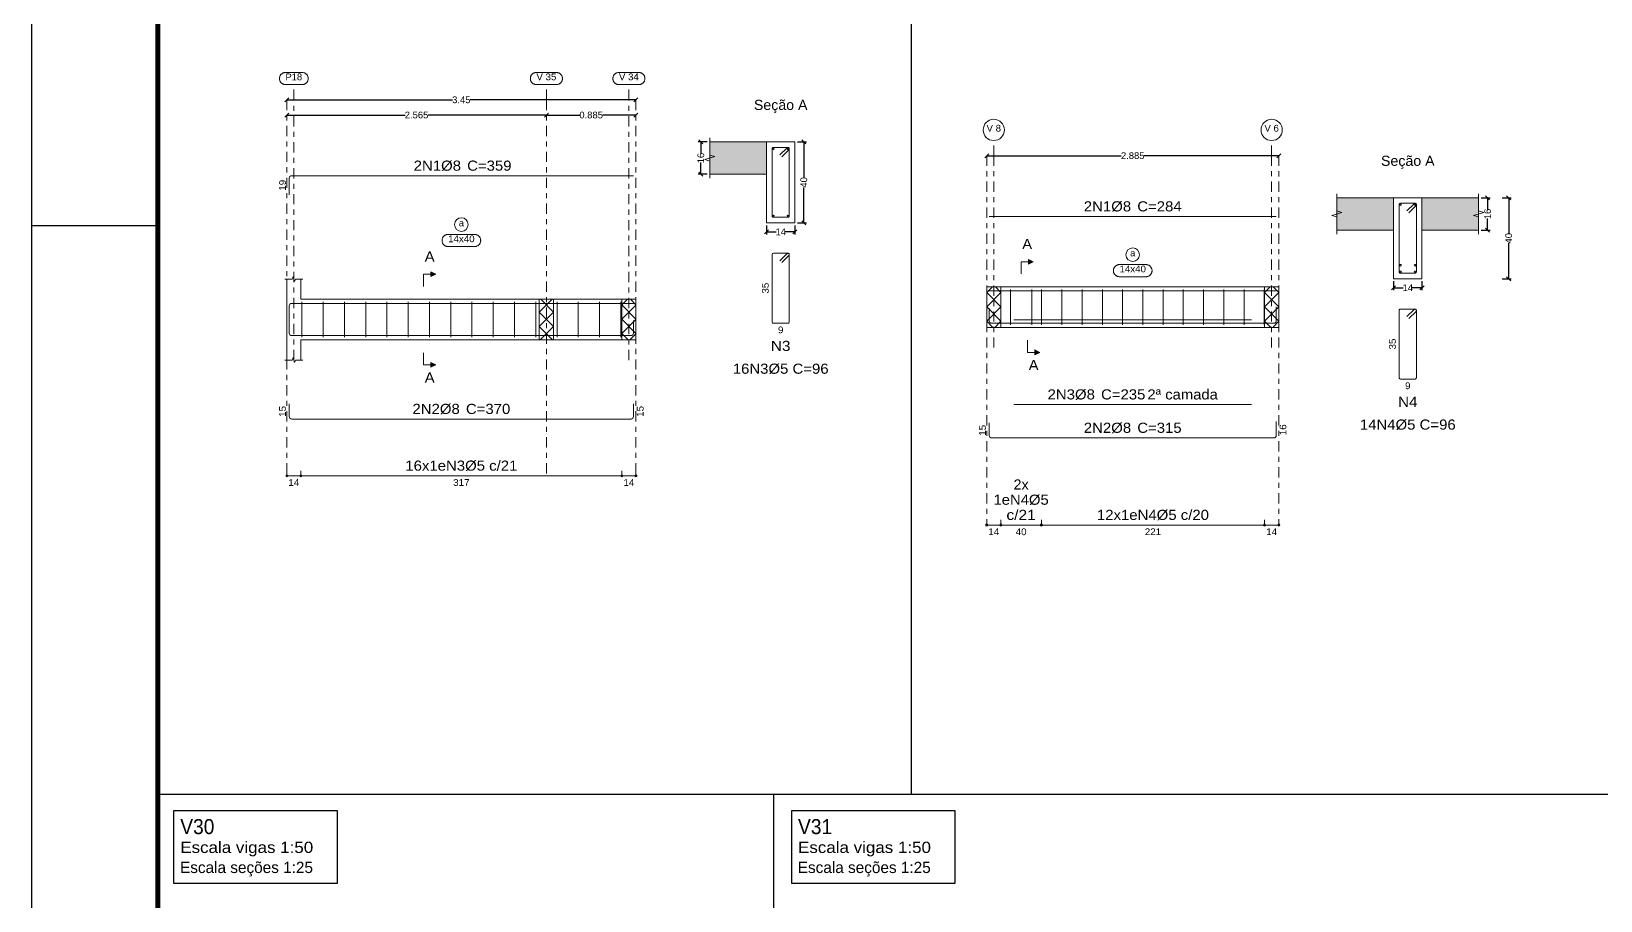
# Model space of a CAD drawing. Header units: centimetres. Extents: x 3194 to 3278, y -951 to -517.
# Drawn here: x 3194.32 to 3225.32, y -747.38 to -730.22 of the extents above; entities that cross this region are included whole.
import ezdxf
from ezdxf.enums import TextEntityAlignment as Align

# ---------------------------------------------------------------- set-up
doc = ezdxf.new("R2010")
doc.units = ezdxf.units.CM
doc.linetypes.add('CYPE_RAYAPUNTO', pattern=[0.4125, 0.2025, -0.105, 0, -0.105])
for name, color, linetype, lineweight in [('ARM_LONGITUDINAL_Ø8', 32, 'Continuous', 9), ('ARM_TRANSVERSAL_Ø5', 120, 'Continuous', 9), ('ELE_ARM_TRANS_TXT_EST', 7, 'Continuous', 9), ('ELE_CONT_NOS', 7, 'Continuous', 9), ('ELE_CONT_VIG_CONCRETO', 7, 'Continuous', 9), ('ELE_COT_COMPRIMENTO_PROJETADO', 8, 'Continuous', 0), ('ELE_COT_COT_ANCORAGENS', 8, 'Continuous', 0), ('ELE_COT_COT_EST', 8, 'Continuous', 0), ('ELE_COT_COT_LIN_APOIOS', 8, 'CYPE_RAYAPUNTO', 0), ('ELE_COT_TEXTOS_ESTRIBOS', 8, 'Continuous', 0), ('ELE_REF_COT_LIN_AUX_COTA', 8, 'CYPE_RAYAPUNTO', 9), ('ELE_REF_LINHAS_MARCAS_PLANTA', 8, 'Continuous', 9), ('ELE_REF_MARCAS_PLANTA', 8, 'Continuous', 9), ('ELE_REF_REF_ESCALA', 3, 'Continuous', 9), ('ELE_REF_REF_NOME', 8, 'Continuous', 9), ('ELE_REF_REF_REFERENCIA', 8, 'Continuous', 9), ('ELE_REF_TEXTO_REF_NOME', 8, 'Continuous', 9), ('ELE_REF_TEXTO_REF_REFERENCIA', 8, 'Continuous', 9), ('POR_ARM_LONG_ARM_TEXTOS', 7, 'Continuous', 9), ('POR_ARM_LONG_TXT_COMP', 7, 'Continuous', 9), ('POR_ARM_LONG_TXT_IND_LAYER_ARM_LONG', 7, 'Continuous', 9), ('SEC_CONT_LAJES_CORTE', 8, 'Continuous', 9), ('SEC_CONT_VIG_CONCRETO_CORTE', 7, 'Continuous', 9), ('SEC_COTAS_SEC_DIM_VIGA', 8, 'Continuous', 0), ('SEC_COTAS_TEXTOS_DETALHE_ESTRIBOS', 8, 'Continuous', 0), ('SEC_REF_TXT_NOMES', 2, 'Continuous', 9), ('SEC_REF_TXT_POSICOES_ARM_ESTRIBOS', 7, 'Continuous', 9)]:
    doc.layers.add(name, color=color, linetype=linetype, lineweight=lineweight)
doc.layers.add('ARQ-FOLHA', color=7, linetype='Continuous')
doc.layers.add('COTA CYPE', color=31, linetype='Continuous')
doc.styles.add('CYPETXT', font='arial.ttf', dxfattribs={"height": 0.2})
doc.styles.add('CYPETXT_0.2', font='arial.ttf', dxfattribs={"height": 0.133333})
doc.dimstyles.new('cype_oblique', dxfattribs={"dimtxt": 0.18, "dimasz": 0.18, "dimexe": 0.05, "dimexo": 0.05, "dimgap": 0, "dimtad": 0, "dimdec": 4, "dimzin": 0, "dimdsep": 46, "dimtxsty": 'CYPETXT_0.2', "dimblk": 'OBLIQUE', "dimtsz": 0.04, "dimcen": 0.09, "dimadec": 0, "dimazin": 0, "dimtfac": 1, "dimtdec": 4, "dimtofl": 0, "dimtmove": 2, "dimatfit": 3, "dimfxl": 1, "dimtolj": 1, "dimtzin": 0, "dimarcsym": 0})

# ---------------------------------------------------------------- blocks, each defined once
blk = doc.blocks.new('*D1479')
at = {"layer": 'Defpoints', "color": 0, "transparency": 16777216}
for p in [(3208.844, -734), (3209.404, -734), (3209.404, -734.177)]:
    blk.add_point(p, dxfattribs=at)
at = {"layer": 'SEC_COTAS_SEC_DIM_VIGA', "color": 0, "lineweight": -2, "transparency": 16777216}
for p, q in [((3208.804, -734.217), (3208.884, -734.137)), ((3208.844, -734.05), (3208.844, -734.227)), ((3209.364, -734.217), (3209.444, -734.137)), ((3209.404, -734.05), (3209.404, -734.227)), ((3208.844, -734.177), (3209.035, -734.177)), ((3209.404, -734.177), (3209.213, -734.177))]:
    blk.add_line(p, q, dxfattribs=at)
at = {"layer": 'SEC_COTAS_SEC_DIM_VIGA', "color": 0, "transparency": 16777216, "insert": (3209.124, -734.177), "char_height": 0.1333, "attachment_point": 5, "style": 'CYPETXT_0.2'}
blk.add_mtext('\\A1;14', dxfattribs=at)
blk = doc.blocks.new('_OBLIQUE')
at = {"color": 0, "linetype": 'ByBlock'}
blk.add_line((-0.5, -0.5), (0.5, 0.5), dxfattribs=at)
blk = doc.blocks.new('*D1480')
at = {"layer": 'Defpoints', "color": 0, "transparency": 16777216}
for p in [(3207.546, -732.4), (3207.724, -732.4), (3207.724, -733.04)]:
    blk.add_point(p, dxfattribs=at)
at = {"layer": 'SEC_COTAS_SEC_DIM_VIGA', "color": 0, "lineweight": -2, "transparency": 16777216}
for p, q in [((3207.674, -732.4), (3207.496, -732.4)), ((3207.586, -732.44), (3207.506, -732.36)), ((3207.546, -732.4), (3207.546, -732.63)), ((3207.546, -733.04), (3207.546, -732.809)), ((3207.674, -733.04), (3207.496, -733.04)), ((3207.586, -733.08), (3207.506, -733))]:
    blk.add_line(p, q, dxfattribs=at)
at = {"layer": 'SEC_COTAS_SEC_DIM_VIGA', "color": 0, "transparency": 16777216, "insert": (3207.546, -732.72), "char_height": 0.1333, "attachment_point": 5, "rotation": 90, "style": 'CYPETXT_0.2'}
blk.add_mtext('\\A1;16', dxfattribs=at)
blk = doc.blocks.new('*D1481')
at = {"layer": 'Defpoints', "color": 0, "transparency": 16777216}
for p in [(3209.404, -732.4), (3209.581, -732.4), (3209.404, -734)]:
    blk.add_point(p, dxfattribs=at)
at = {"layer": 'SEC_COTAS_SEC_DIM_VIGA', "color": 0, "lineweight": -2, "transparency": 16777216}
for p, q in [((3209.454, -732.4), (3209.631, -732.4)), ((3209.621, -732.44), (3209.541, -732.36)), ((3209.581, -732.4), (3209.581, -733.102)), ((3209.581, -734), (3209.581, -733.298)), ((3209.454, -734), (3209.631, -734)), ((3209.621, -734.04), (3209.541, -733.96))]:
    blk.add_line(p, q, dxfattribs=at)
at = {"layer": 'SEC_COTAS_SEC_DIM_VIGA', "color": 0, "transparency": 16777216, "insert": (3209.581, -733.2), "char_height": 0.1333, "attachment_point": 5, "rotation": 90, "style": 'CYPETXT_0.2'}
blk.add_mtext('\\A1;40', dxfattribs=at)
blk = doc.blocks.new('*D1476')
at = {"layer": 'Defpoints', "color": 0, "transparency": 16777216}
for p in [(3199.364, -731.87), (3199.364, -731.87), (3204.494, -731.87)]:
    blk.add_point(p, dxfattribs=at)
at = {"layer": 'ELE_COT_COMPRIMENTO_PROJETADO', "color": 0, "lineweight": -2, "transparency": 16777216}
for p, q in [((3199.324, -731.91), (3199.404, -731.83)), ((3199.364, -731.87), (3201.703, -731.87)), ((3204.494, -731.87), (3202.156, -731.87)), ((3204.454, -731.91), (3204.534, -731.83))]:
    blk.add_line(p, q, dxfattribs=at)
at = {"layer": 'ELE_COT_COMPRIMENTO_PROJETADO', "color": 0, "transparency": 16777216, "insert": (3201.929, -731.87), "char_height": 0.1333, "attachment_point": 5, "style": 'CYPETXT_0.2'}
blk.add_mtext('\\A1;2.565', dxfattribs=at)
blk = doc.blocks.new('*D1477')
at = {"layer": 'Defpoints', "color": 0, "transparency": 16777216}
for p in [(3204.494, -731.87), (3204.494, -731.87), (3206.264, -731.87)]:
    blk.add_point(p, dxfattribs=at)
at = {"layer": 'ELE_COT_COMPRIMENTO_PROJETADO', "color": 0, "lineweight": -2, "transparency": 16777216}
for p, q in [((3204.454, -731.91), (3204.534, -731.83)), ((3204.494, -731.87), (3205.154, -731.87)), ((3206.264, -731.87), (3205.605, -731.87)), ((3206.224, -731.91), (3206.304, -731.83))]:
    blk.add_line(p, q, dxfattribs=at)
at = {"layer": 'ELE_COT_COMPRIMENTO_PROJETADO', "color": 0, "transparency": 16777216, "insert": (3205.379, -731.87), "char_height": 0.1333, "attachment_point": 5, "style": 'CYPETXT_0.2'}
blk.add_mtext('\\A1;0.885', dxfattribs=at)
blk = doc.blocks.new('*D1478')
at = {"layer": 'Defpoints', "color": 0, "transparency": 16777216}
for p in [(3199.364, -731.57), (3199.364, -731.57), (3206.264, -731.57)]:
    blk.add_point(p, dxfattribs=at)
at = {"layer": 'ELE_COT_COMPRIMENTO_PROJETADO', "color": 0, "lineweight": -2, "transparency": 16777216}
for p, q in [((3199.324, -731.61), (3199.404, -731.53)), ((3199.364, -731.57), (3202.641, -731.57)), ((3206.264, -731.57), (3202.988, -731.57)), ((3206.224, -731.61), (3206.304, -731.53))]:
    blk.add_line(p, q, dxfattribs=at)
at = {"layer": 'ELE_COT_COMPRIMENTO_PROJETADO', "color": 0, "transparency": 16777216, "insert": (3202.814, -731.57), "char_height": 0.1333, "attachment_point": 5, "style": 'CYPETXT_0.2'}
blk.add_mtext('\\A1;3.45', dxfattribs=at)
blk = doc.blocks.new('*D1482')
at = {"layer": 'Defpoints', "color": 0, "transparency": 16777216}
for p in [(3221.234, -735.103), (3221.794, -735.103), (3221.794, -735.28)]:
    blk.add_point(p, dxfattribs=at)
at = {"layer": 'SEC_COTAS_SEC_DIM_VIGA', "color": 0, "lineweight": -2, "transparency": 16777216}
for p, q in [((3221.194, -735.32), (3221.274, -735.24)), ((3221.234, -735.153), (3221.234, -735.33)), ((3221.234, -735.28), (3221.425, -735.28)), ((3221.794, -735.28), (3221.603, -735.28)), ((3221.754, -735.32), (3221.834, -735.24)), ((3221.794, -735.153), (3221.794, -735.33))]:
    blk.add_line(p, q, dxfattribs=at)
at = {"layer": 'SEC_COTAS_SEC_DIM_VIGA', "color": 0, "transparency": 16777216, "insert": (3221.514, -735.28), "char_height": 0.1333, "attachment_point": 5, "style": 'CYPETXT_0.2'}
blk.add_mtext('\\A1;14', dxfattribs=at)
blk = doc.blocks.new('*D1483')
at = {"layer": 'Defpoints', "color": 0, "transparency": 16777216}
for p in [(3222.914, -733.503), (3223.091, -733.503), (3222.914, -734.143)]:
    blk.add_point(p, dxfattribs=at)
at = {"layer": 'SEC_COTAS_SEC_DIM_VIGA', "color": 0, "lineweight": -2, "transparency": 16777216}
for p, q in [((3222.964, -733.503), (3223.141, -733.503)), ((3223.131, -733.543), (3223.051, -733.463)), ((3223.091, -733.503), (3223.091, -733.734)), ((3222.964, -734.143), (3223.141, -734.143)), ((3223.131, -734.183), (3223.051, -734.103)), ((3223.091, -734.143), (3223.091, -733.912))]:
    blk.add_line(p, q, dxfattribs=at)
at = {"layer": 'SEC_COTAS_SEC_DIM_VIGA', "color": 0, "transparency": 16777216, "insert": (3223.091, -733.823), "char_height": 0.1333, "attachment_point": 5, "rotation": 90, "style": 'CYPETXT_0.2'}
blk.add_mtext('\\A1;16', dxfattribs=at)
blk = doc.blocks.new('*D1484')
at = {"layer": 'Defpoints', "color": 0, "transparency": 16777216}
for p in [(3223.33, -733.503), (3223.507, -733.503), (3223.33, -735.103)]:
    blk.add_point(p, dxfattribs=at)
at = {"layer": 'SEC_COTAS_SEC_DIM_VIGA', "color": 0, "lineweight": -2, "transparency": 16777216}
for p, q in [((3223.38, -733.503), (3223.557, -733.503)), ((3223.547, -733.543), (3223.467, -733.463)), ((3223.507, -733.503), (3223.507, -734.205)), ((3223.507, -735.103), (3223.507, -734.401)), ((3223.547, -735.143), (3223.467, -735.063)), ((3223.38, -735.103), (3223.557, -735.103))]:
    blk.add_line(p, q, dxfattribs=at)
at = {"layer": 'SEC_COTAS_SEC_DIM_VIGA', "color": 0, "transparency": 16777216, "insert": (3223.507, -734.303), "char_height": 0.1333, "attachment_point": 5, "rotation": 90, "style": 'CYPETXT_0.2'}
blk.add_mtext('\\A1;40', dxfattribs=at)
blk = doc.blocks.new('*D1488')
at = {"layer": 'Defpoints', "color": 0, "transparency": 16777216}
for p in [(3213.194, -732.673), (3213.194, -732.673), (3218.964, -732.673)]:
    blk.add_point(p, dxfattribs=at)
at = {"layer": 'ELE_COT_COMPRIMENTO_PROJETADO', "color": 0, "lineweight": -2, "transparency": 16777216}
for p, q in [((3213.154, -732.713), (3213.234, -732.633)), ((3213.194, -732.673), (3215.852, -732.673)), ((3218.964, -732.673), (3216.305, -732.673)), ((3218.924, -732.713), (3219.004, -732.633))]:
    blk.add_line(p, q, dxfattribs=at)
at = {"layer": 'ELE_COT_COMPRIMENTO_PROJETADO', "color": 0, "transparency": 16777216, "insert": (3216.079, -732.673), "char_height": 0.1333, "attachment_point": 5, "style": 'CYPETXT_0.2'}
blk.add_mtext('\\A1;2.885', dxfattribs=at)
blk = doc.blocks.new('FOLHA A1')
at = {"layer": 'ARQ-FOLHA'}
for p, q in [((0, 0), (0, -594)), ((0, -297), (25, -297))]:
    blk.add_line(p, q, dxfattribs=at)
at = {"layer": 'ARQ-FOLHA', "const_width": 1}
blk.add_lwpolyline([(25, -10), (25, -584), (831, -584), (831, -10), (25, -10)], dxfattribs=at)

msp = doc.modelspace()

# ---------------------------------------------------------------- hatches: boundary and pattern name
at = {"layer": 'ELE_REF_LINHAS_MARCAS_PLANTA'}
for points in [[(3214.01757, -734.81545), (3214.01757, -734.71945), (3214.11357, -734.76745)], [(3202.21246, -735.06077), (3202.21246, -734.96477), (3202.30846, -735.01277)], [(3214.14507, -736.50945), (3214.14507, -736.60545), (3214.24107, -736.55745)], [(3202.21246, -736.75477), (3202.21246, -736.85077), (3202.30846, -736.80277)]]:
    msp.add_hatch(color=256, dxfattribs=at).paths.add_polyline_path(points)
at = {"layer": 'SEC_CONT_LAJES_CORTE', "true_color": 0xdad7d3}
for points in [[(3207.72379, -733.03956), (3208.84379, -733.03956), (3208.84379, -732.39956), (3207.72379, -732.39956)], [(3220.11357, -733.50304), (3221.23357, -733.50304), (3221.23357, -734.14304), (3220.11357, -734.14304)], [(3222.91357, -733.50304), (3221.79357, -733.50304), (3221.79357, -734.14304), (3222.91357, -734.14304)]]:
    msp.add_hatch(color=254, dxfattribs=at).paths.add_polyline_path(points)

# ---------------------------------------------------------------- linework, layer by layer
for p, q in [((3211.69956, -724.74074), (3211.69956, -745.27835)), ((3196.8194, -745.27835), (3259.9194, -745.27835)), ((3208.9791, -745.27835), (3208.9791, -762.74997))]:
    msp.add_line(p, q)
at = {"layer": 'ARM_LONGITUDINAL_Ø8'}
for points in [[(3206.21446, -733.06956), (3199.46246, -733.06956), (3199.44409, -733.07321), (3199.42851, -733.08362), (3199.41811, -733.09919), (3199.41446, -733.11756), (3199.41446, -733.44497)], [(3218.91357, -733.87304), (3213.24357, -733.87304)], [(3218.91357, -735.34445), (3213.24357, -735.34445)], [(3206.21446, -735.58977), (3199.46246, -735.58977), (3199.44409, -735.59342), (3199.42851, -735.60383), (3199.41811, -735.6194), (3199.41446, -735.63777), (3199.41446, -735.96518)], [(3218.91357, -735.65945), (3218.91357, -735.93245), (3218.90991, -735.95082), (3218.89951, -735.96639), (3218.88394, -735.97679), (3218.86557, -735.98045), (3213.29157, -735.98045), (3213.2732, -735.97679), (3213.25763, -735.96639), (3213.24722, -735.95082), (3213.24357, -735.93245), (3213.24357, -735.68045)], [(3206.21446, -735.92577), (3206.21446, -736.17777), (3206.2108, -736.19614), (3206.2004, -736.21171), (3206.18482, -736.22211), (3206.16646, -736.22577), (3199.46246, -736.22577), (3199.44409, -736.22211), (3199.42851, -736.21171), (3199.41811, -736.19614), (3199.41446, -736.17777), (3199.41446, -735.92577)], [(3213.72857, -735.91445), (3218.42857, -735.91445)], [(3206.21446, -737.57277), (3206.21446, -737.82477), (3206.2108, -737.84314), (3206.2004, -737.85871), (3206.18482, -737.86911), (3206.16646, -737.87277), (3199.46246, -737.87277), (3199.44409, -737.86911), (3199.42851, -737.85871), (3199.41811, -737.84314), (3199.41446, -737.82477), (3199.41446, -737.57277)], [(3213.72857, -737.58628), (3218.42857, -737.58628)], [(3218.91357, -737.92449), (3218.91357, -738.19748), (3218.90991, -738.21585), (3218.89951, -738.23142), (3218.88394, -738.24183), (3218.86557, -738.24548), (3213.29157, -738.24548), (3213.2732, -738.24183), (3213.25763, -738.23142), (3213.24722, -738.21585), (3213.24357, -738.19748), (3213.24357, -737.94548)]]:
    msp.add_lwpolyline(points, dxfattribs=at)
for centre in [(3208.97979, -732.53556), (3209.26779, -732.53556), (3208.97979, -733.86356), (3209.26779, -733.86356), (3221.36957, -733.63904), (3221.65757, -733.63904), (3221.36957, -734.83504), (3221.36957, -734.96704), (3221.65757, -734.83504), (3221.65757, -734.96704)]:
    msp.add_circle(centre, 0.016, dxfattribs=at)
at = {"layer": 'ARM_TRANSVERSAL_Ø5'}
for p, q in [((3213.66357, -735.31245), (3213.66357, -736.01245)), ((3214.08357, -735.31245), (3214.08357, -736.01245)), ((3214.27857, -735.31245), (3214.27857, -736.01245)), ((3214.67857, -735.31245), (3214.67857, -736.01245)), ((3215.07857, -735.31245), (3215.07857, -736.01245)), ((3215.47857, -735.31245), (3215.47857, -736.01245)), ((3215.87857, -735.31245), (3215.87857, -736.01245)), ((3216.27857, -735.31245), (3216.27857, -736.01245)), ((3216.67857, -735.31245), (3216.67857, -736.01245)), ((3217.07857, -735.31245), (3217.07857, -736.01245)), ((3217.47857, -735.31245), (3217.47857, -736.01245)), ((3217.87857, -735.31245), (3217.87857, -736.01245)), ((3218.27857, -735.31245), (3218.27857, -736.01245)), ((3218.67857, -735.31245), (3218.67857, -736.01245)), ((3199.66446, -735.55777), (3199.66446, -736.25777)), ((3200.08446, -735.55777), (3200.08446, -736.25777)), ((3200.50446, -735.55777), (3200.50446, -736.25777)), ((3200.92446, -735.55777), (3200.92446, -736.25777)), ((3201.34446, -735.55777), (3201.34446, -736.25777)), ((3201.76446, -735.55777), (3201.76446, -736.25777)), ((3202.18446, -735.55777), (3202.18446, -736.25777)), ((3202.60446, -735.55777), (3202.60446, -736.25777)), ((3203.02446, -735.55777), (3203.02446, -736.25777)), ((3203.44446, -735.55777), (3203.44446, -736.25777)), ((3203.86446, -735.55777), (3203.86446, -736.25777)), ((3204.28446, -735.55777), (3204.28446, -736.25777)), ((3204.70446, -735.55777), (3204.70446, -736.25777)), ((3205.12446, -735.55777), (3205.12446, -736.25777)), ((3205.54446, -735.55777), (3205.54446, -736.25777)), ((3205.96446, -735.55777), (3205.96446, -736.25777))]:
    msp.add_line(p, q, dxfattribs=at)
for points in [[(3209.14475, -732.69536), (3209.28617, -732.55394), (3209.28941, -732.55), (3209.29181, -732.54551), (3209.29329, -732.54063), (3209.29379, -732.53556), (3209.29329, -732.53048), (3209.29181, -732.52561), (3209.28941, -732.52111), (3209.28617, -732.51717), (3209.28223, -732.51394), (3209.27774, -732.51154), (3209.27286, -732.51006), (3209.26779, -732.50956), (3208.97979, -732.50956), (3208.96984, -732.51154), (3208.9614, -732.51717), (3208.95577, -732.52561), (3208.95379, -732.53556), (3208.95379, -733.86356), (3208.95577, -733.87351), (3208.9614, -733.88194), (3208.96984, -733.88758), (3208.97979, -733.88956), (3209.26779, -733.88956), (3209.27774, -733.88758), (3209.28617, -733.88194), (3209.29181, -733.87351), (3209.29379, -733.86356), (3209.29379, -732.53556), (3209.29329, -732.53048), (3209.29181, -732.52561), (3209.28941, -732.52111), (3209.28617, -732.51717), (3209.28223, -732.51394), (3209.27774, -732.51154), (3209.27286, -732.51006), (3209.26779, -732.50956), (3209.26272, -732.51006), (3209.25784, -732.51154), (3209.25334, -732.51394), (3209.2494, -732.51717), (3209.10798, -732.65859)], [(3221.53453, -733.79884), (3221.67595, -733.65742), (3221.67919, -733.65348), (3221.68159, -733.64899), (3221.68307, -733.64411), (3221.68357, -733.63904), (3221.68307, -733.63396), (3221.68159, -733.62909), (3221.67919, -733.62459), (3221.67595, -733.62065), (3221.67201, -733.61742), (3221.66752, -733.61502), (3221.66264, -733.61354), (3221.65757, -733.61304), (3221.36957, -733.61304), (3221.35962, -733.61502), (3221.35118, -733.62065), (3221.34555, -733.62909), (3221.34357, -733.63904), (3221.34357, -734.96704), (3221.34555, -734.97699), (3221.35118, -734.98542), (3221.35962, -734.99106), (3221.36957, -734.99304), (3221.65757, -734.99304), (3221.66752, -734.99106), (3221.67595, -734.98542), (3221.68159, -734.97699), (3221.68357, -734.96704), (3221.68357, -733.63904), (3221.68307, -733.63396), (3221.68159, -733.62909), (3221.67919, -733.62459), (3221.67595, -733.62065), (3221.67201, -733.61742), (3221.66752, -733.61502), (3221.66264, -733.61354), (3221.65757, -733.61304), (3221.6525, -733.61354), (3221.64762, -733.61502), (3221.64312, -733.61742), (3221.63918, -733.62065), (3221.49776, -733.76207)], [(3209.14475, -734.7847), (3209.28617, -734.64328), (3209.28941, -734.63934), (3209.29181, -734.63484), (3209.29329, -734.62996), (3209.29379, -734.62489), (3209.29329, -734.61982), (3209.29181, -734.61494), (3209.28941, -734.61045), (3209.28617, -734.60651), (3209.28223, -734.60327), (3209.27774, -734.60087), (3209.27286, -734.59939), (3209.26779, -734.59889), (3208.97979, -734.59889), (3208.96984, -734.60087), (3208.9614, -734.60651), (3208.95577, -734.61494), (3208.95379, -734.62489), (3208.95379, -735.95289), (3208.95577, -735.96284), (3208.9614, -735.97128), (3208.96984, -735.97691), (3208.97979, -735.97889), (3209.26779, -735.97889), (3209.27774, -735.97691), (3209.28617, -735.97128), (3209.29181, -735.96284), (3209.29379, -735.95289), (3209.29379, -734.62489), (3209.29329, -734.61982), (3209.29181, -734.61494), (3209.28941, -734.61045), (3209.28617, -734.60651), (3209.28223, -734.60327), (3209.27774, -734.60087), (3209.27286, -734.59939), (3209.26779, -734.59889), (3209.26272, -734.59939), (3209.25784, -734.60087), (3209.25334, -734.60327), (3209.2494, -734.60651), (3209.10798, -734.74793)], [(3221.53453, -735.88818), (3221.67595, -735.74675), (3221.67919, -735.74281), (3221.68159, -735.73832), (3221.68307, -735.73344), (3221.68357, -735.72837), (3221.68307, -735.7233), (3221.68159, -735.71842), (3221.67919, -735.71393), (3221.67595, -735.70999), (3221.67201, -735.70675), (3221.66752, -735.70435), (3221.66264, -735.70287), (3221.65757, -735.70237), (3221.36957, -735.70237), (3221.35962, -735.70435), (3221.35118, -735.70999), (3221.34555, -735.71842), (3221.34357, -735.72837), (3221.34357, -737.05637), (3221.34555, -737.06632), (3221.35118, -737.07475), (3221.35962, -737.08039), (3221.36957, -737.08237), (3221.65757, -737.08237), (3221.66752, -737.08039), (3221.67595, -737.07475), (3221.68159, -737.06632), (3221.68357, -737.05637), (3221.68357, -735.72837), (3221.68307, -735.7233), (3221.68159, -735.71842), (3221.67919, -735.71393), (3221.67595, -735.70999), (3221.67201, -735.70675), (3221.66752, -735.70435), (3221.66264, -735.70287), (3221.65757, -735.70237), (3221.6525, -735.70287), (3221.64762, -735.70435), (3221.64312, -735.70675), (3221.63918, -735.70999), (3221.49776, -735.85141)]]:
    msp.add_lwpolyline(points, dxfattribs=at)
at = {"layer": 'COTA CYPE'}
for points in [[(3197.13585, -745.6028), (3200.36225, -745.6028), (3200.36225, -747.04628), (3197.13585, -747.04628)], [(3209.34083, -745.6028), (3212.56723, -745.6028), (3212.56723, -747.04628), (3209.34083, -747.04628)]]:
    msp.add_lwpolyline(points, close=True, dxfattribs=at)
at = {"layer": 'ELE_CONT_NOS'}
for p, q in [((3199.36446, -735.50777), (3199.36446, -735.10777)), ((3199.64446, -735.50777), (3199.64446, -735.10777)), ((3213.19357, -735.26245), (3213.19357, -736.06245)), ((3218.96357, -735.26245), (3218.96357, -736.06245)), ((3206.26446, -735.50777), (3206.26446, -736.30777)), ((3199.36446, -736.30777), (3199.36446, -736.70777)), ((3199.64446, -736.30777), (3199.64446, -736.70777))]:
    msp.add_line(p, q, dxfattribs=at)
at = {"layer": 'ELE_CONT_NOS', "lineweight": 0}
for p, q in [((3213.19357, -735.37422), (3213.30534, -735.26245)), ((3213.47357, -735.65422), (3213.19357, -735.37422)), ((3213.19357, -735.65706), (3213.47357, -735.37706)), ((3213.47357, -735.37138), (3213.36464, -735.26245)), ((3218.68357, -735.37422), (3218.79534, -735.26245)), ((3218.96357, -735.65422), (3218.68357, -735.37422)), ((3218.68357, -735.65706), (3218.96357, -735.37706)), ((3218.96357, -735.37138), (3218.85464, -735.26245)), ((3204.35446, -735.75954), (3204.60623, -735.50777)), ((3204.63446, -735.75954), (3204.38268, -735.50777)), ((3205.98446, -735.61954), (3206.09623, -735.50777)), ((3206.26446, -735.89954), (3205.98446, -735.61954)), ((3205.98446, -735.90239), (3206.26446, -735.62239)), ((3206.26446, -735.6167), (3206.15552, -735.50777)), ((3213.47357, -735.93706), (3213.19357, -735.65706)), ((3213.19357, -735.93991), (3213.47357, -735.65991)), ((3218.96357, -735.93706), (3218.68357, -735.65706)), ((3218.68357, -735.93991), (3218.96357, -735.65991)), ((3204.35446, -736.04239), (3204.63446, -735.76239)), ((3204.63446, -736.04239), (3204.35446, -735.76239)), ((3206.26446, -736.18239), (3205.98446, -735.90239)), ((3205.98446, -736.18523), (3206.26446, -735.90523)), ((3213.31611, -736.06245), (3213.19357, -735.93991)), ((3213.35387, -736.06245), (3213.47357, -735.94275)), ((3218.80611, -736.06245), (3218.68357, -735.93991)), ((3218.84387, -736.06245), (3218.96357, -735.94275)), ((3204.617, -736.30777), (3204.35446, -736.04523)), ((3204.37192, -736.30777), (3204.63446, -736.04523)), ((3206.107, -736.30777), (3205.98446, -736.18523)), ((3206.14476, -736.30777), (3206.26446, -736.18807))]:
    msp.add_line(p, q, dxfattribs=at)
at = {"layer": 'ELE_CONT_NOS'}
for points in [[(3199.32446, -735.10777), (3199.47446, -735.10777), (3199.48946, -735.05777), (3199.51946, -735.15777), (3199.53446, -735.10777), (3199.68446, -735.10777)], [(3213.19357, -735.26245), (3213.47357, -735.26245)], [(3218.68357, -735.26245), (3218.96357, -735.26245)], [(3199.36446, -735.50777), (3199.36446, -736.30777)], [(3205.98446, -735.50777), (3206.26446, -735.50777)], [(3205.98446, -736.30777), (3206.26446, -736.30777)], [(3213.19357, -736.06245), (3213.47357, -736.06245)], [(3218.68357, -736.06245), (3218.96357, -736.06245)], [(3199.32446, -736.70777), (3199.47446, -736.70777), (3199.48946, -736.65777), (3199.51946, -736.75777), (3199.53446, -736.70777), (3199.68446, -736.70777)]]:
    msp.add_lwpolyline(points, dxfattribs=at)
at = {"layer": 'ELE_CONT_NOS', "lineweight": 0}
for points in [[(3213.19357, -735.26245), (3213.19357, -736.06245), (3213.47357, -736.06245), (3213.47357, -735.26245), (3213.19357, -735.26245)], [(3218.68357, -735.26245), (3218.68357, -736.06245), (3218.96357, -736.06245), (3218.96357, -735.26245), (3218.68357, -735.26245)], [(3204.35446, -735.50777), (3204.35446, -736.30777), (3204.63446, -736.30777), (3204.63446, -735.50777), (3204.35446, -735.50777)], [(3205.98446, -735.50777), (3205.98446, -736.30777), (3206.26446, -736.30777), (3206.26446, -735.50777), (3205.98446, -735.50777)]]:
    msp.add_lwpolyline(points, close=True, dxfattribs=at)
at = {"layer": 'ELE_CONT_VIG_CONCRETO'}
for p, q in [((3213.47357, -735.26245), (3218.68357, -735.26245)), ((3199.64446, -735.50777), (3204.49446, -735.50777)), ((3204.49446, -735.50777), (3205.98446, -735.50777)), ((3199.64446, -736.30777), (3204.49446, -736.30777)), ((3204.49446, -736.30777), (3205.98446, -736.30777)), ((3213.47357, -736.06245), (3218.68357, -736.06245))]:
    msp.add_line(p, q, dxfattribs=at)
at = {"layer": 'ELE_COT_COT_EST'}
for p, q in [((3199.36446, -738.99277), (3199.36446, -738.89277)), ((3199.64446, -738.99277), (3199.64446, -738.89277)), ((3205.98446, -738.99277), (3205.98446, -738.89277)), ((3213.19357, -739.96548), (3213.19357, -739.86548)), ((3213.47357, -739.96548), (3213.47357, -739.86548)), ((3214.27357, -739.96548), (3214.27357, -739.86548)), ((3218.68357, -739.96548), (3218.68357, -739.86548))]:
    msp.add_line(p, q, dxfattribs=at)
for points in [[(3199.36446, -738.99277), (3199.64446, -738.99277), (3199.64446, -738.89277)], [(3199.64446, -738.99277), (3205.98446, -738.99277), (3205.98446, -738.89277)], [(3205.98446, -738.99277), (3206.26446, -738.99277), (3206.26446, -738.89277)], [(3213.19357, -739.96548), (3213.47357, -739.96548), (3213.47357, -739.86548)], [(3213.47357, -739.96548), (3214.27357, -739.96548), (3214.27357, -739.86548)], [(3214.27357, -739.96548), (3218.68357, -739.96548), (3218.68357, -739.86548)], [(3218.68357, -739.96548), (3218.96357, -739.96548), (3218.96357, -739.86548)]]:
    msp.add_lwpolyline(points, dxfattribs=at)
for centre in [(3199.36446, -738.99277), (3199.64446, -738.99277), (3199.64446, -738.99277), (3205.98446, -738.99277), (3205.98446, -738.99277), (3206.26446, -738.99277), (3213.19357, -739.96548), (3213.47357, -739.96548), (3213.47357, -739.96548), (3214.27357, -739.96548), (3214.27357, -739.96548), (3218.68357, -739.96548), (3218.68357, -739.96548), (3218.96357, -739.96548)]:
    msp.add_circle(centre, 0.02, dxfattribs=at)
at = {"layer": 'ELE_COT_COT_LIN_APOIOS'}
for p, q in [((3199.36446, -731.56956), (3199.36446, -738.99277)), ((3199.36446, -731.56956), (3199.36446, -738.99277)), ((3204.49446, -731.56956), (3204.49446, -738.99277)), ((3206.26446, -731.56956), (3206.26446, -738.99277)), ((3206.26446, -731.56956), (3206.26446, -738.99277)), ((3213.19357, -732.67304), (3213.19357, -739.96548)), ((3218.96357, -732.67304), (3218.96357, -739.96548))]:
    msp.add_line(p, q, dxfattribs=at)
at = {"layer": 'ELE_REF_COT_LIN_AUX_COTA'}
for p, q in [((3199.50446, -731.56956), (3199.50446, -731.26956)), ((3204.49446, -731.56956), (3204.49446, -731.26956)), ((3206.12446, -731.56956), (3206.12446, -731.26956)), ((3199.50446, -736.70777), (3199.50446, -731.56956)), ((3206.12446, -736.70777), (3206.12446, -731.56956)), ((3213.33357, -732.67304), (3213.33357, -732.37304)), ((3218.82357, -732.67304), (3218.82357, -732.37304)), ((3213.33357, -736.46245), (3213.33357, -732.67304)), ((3218.82357, -736.46245), (3218.82357, -732.67304))]:
    msp.add_line(p, q, dxfattribs=at)
at = {"layer": 'ELE_REF_LINHAS_MARCAS_PLANTA'}
for p, q in [((3213.87357, -734.76745), (3213.87357, -735.00745)), ((3213.87357, -734.76745), (3214.01757, -734.76745)), ((3202.06846, -735.01277), (3202.06846, -735.25277)), ((3202.06846, -735.01277), (3202.21246, -735.01277)), ((3214.00107, -736.55745), (3214.00107, -736.31745)), ((3202.06846, -736.80277), (3202.06846, -736.56277)), ((3214.00107, -736.55745), (3214.14507, -736.55745)), ((3202.06846, -736.80277), (3202.21246, -736.80277))]:
    msp.add_line(p, q, dxfattribs=at)
for points in [[(3214.01757, -734.81545), (3214.01757, -734.71945), (3214.11357, -734.76745)], [(3202.21246, -735.06077), (3202.21246, -734.96477), (3202.30846, -735.01277)], [(3214.14507, -736.50945), (3214.14507, -736.60545), (3214.24107, -736.55745)], [(3202.21246, -736.75477), (3202.21246, -736.85077), (3202.30846, -736.80277)]]:
    msp.add_lwpolyline(points, close=True, dxfattribs=at)
at = {"layer": 'ELE_REF_REF_NOME'}
for points in [[(3203.07646, -734.22777), (3203.08447, -734.22804), (3203.09245, -734.22884), (3203.10036, -734.23017), (3203.10816, -734.23203), (3203.11582, -734.23441), (3203.1233, -734.23729), (3203.13058, -734.24066), (3203.13761, -734.24452), (3203.14437, -734.24883), (3203.15083, -734.25359), (3203.15695, -734.25877), (3203.16271, -734.26434), (3203.16809, -734.27029), (3203.17306, -734.27659), (3203.1776, -734.2832), (3203.18169, -734.2901), (3203.18531, -734.29725), (3203.18844, -734.30464), (3203.19107, -734.31221), (3203.19319, -734.31995), (3203.19478, -734.32781), (3203.19585, -734.33576), (3203.19639, -734.34376), (3203.19639, -734.35178), (3203.19585, -734.35978), (3203.19478, -734.36773), (3203.19319, -734.37559), (3203.19107, -734.38332), (3203.18844, -734.3909), (3203.18531, -734.39828), (3203.18169, -734.40544), (3203.1776, -734.41234), (3203.17306, -734.41895), (3203.16809, -734.42524), (3203.16271, -734.43119), (3203.15695, -734.43677), (3203.15083, -734.44194), (3203.14437, -734.4467), (3203.13761, -734.45102), (3203.13058, -734.45487), (3203.1233, -734.45825), (3203.11582, -734.46113), (3203.10816, -734.4635), (3203.10036, -734.46536), (3203.09245, -734.4667), (3203.08447, -734.4675), (3203.07646, -734.46777), (3202.55246, -734.46777), (3202.54444, -734.4675), (3202.53646, -734.4667), (3202.52855, -734.46536), (3202.52075, -734.4635), (3202.51309, -734.46113), (3202.50561, -734.45825), (3202.49833, -734.45487), (3202.4913, -734.45102), (3202.48454, -734.4467), (3202.47809, -734.44194), (3202.47196, -734.43677), (3202.4662, -734.43119), (3202.46082, -734.42524), (3202.45585, -734.41895), (3202.45131, -734.41234), (3202.44722, -734.40544), (3202.44361, -734.39828), (3202.44047, -734.3909), (3202.43784, -734.38332), (3202.43572, -734.37559), (3202.43413, -734.36773), (3202.43306, -734.35978), (3202.43252, -734.35178), (3202.43252, -734.34376), (3202.43306, -734.33576), (3202.43413, -734.32781), (3202.43572, -734.31995), (3202.43784, -734.31221), (3202.44047, -734.30464), (3202.44361, -734.29725), (3202.44722, -734.2901), (3202.45131, -734.2832), (3202.45585, -734.27659), (3202.46082, -734.27029), (3202.4662, -734.26434), (3202.47196, -734.25877), (3202.47809, -734.25359), (3202.48454, -734.24883), (3202.4913, -734.24452), (3202.49833, -734.24066), (3202.50561, -734.23729), (3202.51309, -734.23441), (3202.52075, -734.23203), (3202.52855, -734.23017), (3202.53646, -734.22884), (3202.54444, -734.22804), (3202.55246, -734.22777), (3203.07646, -734.22777)], [(3216.34057, -734.82245), (3216.34858, -734.82271), (3216.35656, -734.82352), (3216.36447, -734.82485), (3216.37227, -734.82671), (3216.37993, -734.82909), (3216.38741, -734.83197), (3216.39469, -734.83534), (3216.40172, -734.8392), (3216.40848, -734.84351), (3216.41494, -734.84827), (3216.42106, -734.85345), (3216.42683, -734.85902), (3216.43221, -734.86497), (3216.43718, -734.87127), (3216.44171, -734.87788), (3216.4458, -734.88478), (3216.44942, -734.89193), (3216.45255, -734.89932), (3216.45518, -734.90689), (3216.4573, -734.91463), (3216.4589, -734.92249), (3216.45996, -734.93044), (3216.4605, -734.93844), (3216.4605, -734.94646), (3216.45996, -734.95446), (3216.4589, -734.96241), (3216.4573, -734.97027), (3216.45518, -734.978), (3216.45255, -734.98558), (3216.44942, -734.99296), (3216.4458, -735.00012), (3216.44171, -735.00702), (3216.43718, -735.01363), (3216.43221, -735.01992), (3216.42683, -735.02587), (3216.42106, -735.03145), (3216.41494, -735.03662), (3216.40848, -735.04138), (3216.40172, -735.0457), (3216.39469, -735.04955), (3216.38741, -735.05292), (3216.37993, -735.05581), (3216.37227, -735.05818), (3216.36447, -735.06004), (3216.35656, -735.06138), (3216.34858, -735.06218), (3216.34057, -735.06245), (3215.81657, -735.06245), (3215.80855, -735.06218), (3215.80057, -735.06138), (3215.79267, -735.06004), (3215.78486, -735.05818), (3215.7772, -735.05581), (3215.76972, -735.05292), (3215.76245, -735.04955), (3215.75541, -735.0457), (3215.74865, -735.04138), (3215.7422, -735.03662), (3215.73607, -735.03145), (3215.73031, -735.02587), (3215.72493, -735.01992), (3215.71996, -735.01363), (3215.71542, -735.00702), (3215.71133, -735.00012), (3215.70772, -734.99296), (3215.70459, -734.98558), (3215.70196, -734.978), (3215.69984, -734.97027), (3215.69824, -734.96241), (3215.69717, -734.95446), (3215.69663, -734.94646), (3215.69663, -734.93844), (3215.69717, -734.93044), (3215.69824, -734.92249), (3215.69984, -734.91463), (3215.70196, -734.90689), (3215.70459, -734.89932), (3215.70772, -734.89193), (3215.71133, -734.88478), (3215.71542, -734.87788), (3215.71996, -734.87127), (3215.72493, -734.86497), (3215.73031, -734.85902), (3215.73607, -734.85345), (3215.7422, -734.84827), (3215.74865, -734.84351), (3215.75541, -734.8392), (3215.76245, -734.83534), (3215.76972, -734.83197), (3215.7772, -734.82909), (3215.78486, -734.82671), (3215.79267, -734.82485), (3215.80057, -734.82352), (3215.80855, -734.82271), (3215.81657, -734.82245), (3216.34057, -734.82245)]]:
    msp.add_lwpolyline(points, close=True, dxfattribs=at)
for centre in [(3202.81446, -734.03306), (3216.07857, -734.62774)]:
    msp.add_circle(centre, 0.13471, dxfattribs=at)
at = {"layer": 'ELE_REF_REF_REFERENCIA'}
for points in [[(3199.66846, -731.02956), (3199.67647, -731.02983), (3199.68445, -731.03063), (3199.69236, -731.03196), (3199.70016, -731.03382), (3199.70782, -731.0362), (3199.7153, -731.03908), (3199.72258, -731.04246), (3199.72961, -731.04631), (3199.73637, -731.05062), (3199.74283, -731.05538), (3199.74895, -731.06056), (3199.75471, -731.06613), (3199.76009, -731.07208), (3199.76506, -731.07838), (3199.7696, -731.08499), (3199.77369, -731.09189), (3199.77731, -731.09905), (3199.78044, -731.10643), (3199.78307, -731.114), (3199.78519, -731.12174), (3199.78678, -731.1296), (3199.78785, -731.13755), (3199.78839, -731.14555), (3199.78839, -731.15357), (3199.78785, -731.16157), (3199.78678, -731.16952), (3199.78519, -731.17738), (3199.78307, -731.18511), (3199.78044, -731.19269), (3199.77731, -731.20007), (3199.77369, -731.20723), (3199.7696, -731.21413), (3199.76506, -731.22074), (3199.76009, -731.22703), (3199.75471, -731.23298), (3199.74895, -731.23856), (3199.74283, -731.24373), (3199.73637, -731.24849), (3199.72961, -731.25281), (3199.72258, -731.25666), (3199.7153, -731.26004), (3199.70782, -731.26292), (3199.70016, -731.26529), (3199.69236, -731.26715), (3199.68445, -731.26849), (3199.67647, -731.26929), (3199.66846, -731.26956), (3199.34046, -731.26956), (3199.33244, -731.26929), (3199.32446, -731.26849), (3199.31655, -731.26715), (3199.30875, -731.26529), (3199.30109, -731.26292), (3199.29361, -731.26004), (3199.28633, -731.25666), (3199.2793, -731.25281), (3199.27254, -731.24849), (3199.26609, -731.24373), (3199.25996, -731.23856), (3199.2542, -731.23298), (3199.24882, -731.22703), (3199.24385, -731.22074), (3199.23931, -731.21413), (3199.23522, -731.20723), (3199.23161, -731.20007), (3199.22847, -731.19269), (3199.22584, -731.18511), (3199.22372, -731.17738), (3199.22213, -731.16952), (3199.22106, -731.16157), (3199.22052, -731.15357), (3199.22052, -731.14555), (3199.22106, -731.13755), (3199.22213, -731.1296), (3199.22372, -731.12174), (3199.22584, -731.114), (3199.22847, -731.10643), (3199.23161, -731.09905), (3199.23522, -731.09189), (3199.23931, -731.08499), (3199.24385, -731.07838), (3199.24882, -731.07208), (3199.2542, -731.06613), (3199.25996, -731.06056), (3199.26609, -731.05538), (3199.27254, -731.05062), (3199.2793, -731.04631), (3199.28633, -731.04246), (3199.29361, -731.03908), (3199.30109, -731.0362), (3199.30875, -731.03382), (3199.31655, -731.03196), (3199.32446, -731.03063), (3199.33244, -731.02983), (3199.34046, -731.02956), (3199.66846, -731.02956)], [(3204.69146, -731.02956), (3204.69947, -731.02983), (3204.70745, -731.03063), (3204.71536, -731.03196), (3204.72316, -731.03382), (3204.73082, -731.0362), (3204.7383, -731.03908), (3204.74558, -731.04246), (3204.75261, -731.04631), (3204.75937, -731.05062), (3204.76583, -731.05538), (3204.77195, -731.06056), (3204.77771, -731.06613), (3204.78309, -731.07208), (3204.78806, -731.07838), (3204.7926, -731.08499), (3204.79669, -731.09189), (3204.80031, -731.09905), (3204.80344, -731.10643), (3204.80607, -731.114), (3204.80819, -731.12174), (3204.80978, -731.1296), (3204.81085, -731.13755), (3204.81139, -731.14555), (3204.81139, -731.15357), (3204.81085, -731.16157), (3204.80978, -731.16952), (3204.80819, -731.17738), (3204.80607, -731.18511), (3204.80344, -731.19269), (3204.80031, -731.20007), (3204.79669, -731.20723), (3204.7926, -731.21413), (3204.78806, -731.22074), (3204.78309, -731.22703), (3204.77771, -731.23298), (3204.77195, -731.23856), (3204.76583, -731.24373), (3204.75937, -731.24849), (3204.75261, -731.25281), (3204.74558, -731.25666), (3204.7383, -731.26004), (3204.73082, -731.26292), (3204.72316, -731.26529), (3204.71536, -731.26715), (3204.70745, -731.26849), (3204.69947, -731.26929), (3204.69146, -731.26956), (3204.29746, -731.26956), (3204.28944, -731.26929), (3204.28146, -731.26849), (3204.27355, -731.26715), (3204.26575, -731.26529), (3204.25809, -731.26292), (3204.25061, -731.26004), (3204.24333, -731.25666), (3204.2363, -731.25281), (3204.22954, -731.24849), (3204.22309, -731.24373), (3204.21696, -731.23856), (3204.2112, -731.23298), (3204.20582, -731.22703), (3204.20085, -731.22074), (3204.19631, -731.21413), (3204.19222, -731.20723), (3204.18861, -731.20007), (3204.18547, -731.19269), (3204.18284, -731.18511), (3204.18072, -731.17738), (3204.17913, -731.16952), (3204.17806, -731.16157), (3204.17752, -731.15357), (3204.17752, -731.14555), (3204.17806, -731.13755), (3204.17913, -731.1296), (3204.18072, -731.12174), (3204.18284, -731.114), (3204.18547, -731.10643), (3204.18861, -731.09905), (3204.19222, -731.09189), (3204.19631, -731.08499), (3204.20085, -731.07838), (3204.20582, -731.07208), (3204.2112, -731.06613), (3204.21696, -731.06056), (3204.22309, -731.05538), (3204.22954, -731.05062), (3204.2363, -731.04631), (3204.24333, -731.04246), (3204.25061, -731.03908), (3204.25809, -731.0362), (3204.26575, -731.03382), (3204.27355, -731.03196), (3204.28146, -731.03063), (3204.28944, -731.02983), (3204.29746, -731.02956), (3204.69146, -731.02956)], [(3206.32146, -731.02956), (3206.32947, -731.02983), (3206.33745, -731.03063), (3206.34536, -731.03196), (3206.35316, -731.03382), (3206.36082, -731.0362), (3206.3683, -731.03908), (3206.37558, -731.04246), (3206.38261, -731.04631), (3206.38937, -731.05062), (3206.39583, -731.05538), (3206.40195, -731.06056), (3206.40771, -731.06613), (3206.41309, -731.07208), (3206.41806, -731.07838), (3206.4226, -731.08499), (3206.42669, -731.09189), (3206.43031, -731.09905), (3206.43344, -731.10643), (3206.43607, -731.114), (3206.43819, -731.12174), (3206.43978, -731.1296), (3206.44085, -731.13755), (3206.44139, -731.14555), (3206.44139, -731.15357), (3206.44085, -731.16157), (3206.43978, -731.16952), (3206.43819, -731.17738), (3206.43607, -731.18511), (3206.43344, -731.19269), (3206.43031, -731.20007), (3206.42669, -731.20723), (3206.4226, -731.21413), (3206.41806, -731.22074), (3206.41309, -731.22703), (3206.40771, -731.23298), (3206.40195, -731.23856), (3206.39583, -731.24373), (3206.38937, -731.24849), (3206.38261, -731.25281), (3206.37558, -731.25666), (3206.3683, -731.26004), (3206.36082, -731.26292), (3206.35316, -731.26529), (3206.34536, -731.26715), (3206.33745, -731.26849), (3206.32947, -731.26929), (3206.32146, -731.26956), (3205.92746, -731.26956), (3205.91944, -731.26929), (3205.91146, -731.26849), (3205.90355, -731.26715), (3205.89575, -731.26529), (3205.88809, -731.26292), (3205.88061, -731.26004), (3205.87333, -731.25666), (3205.8663, -731.25281), (3205.85954, -731.24849), (3205.85309, -731.24373), (3205.84696, -731.23856), (3205.8412, -731.23298), (3205.83582, -731.22703), (3205.83085, -731.22074), (3205.82631, -731.21413), (3205.82222, -731.20723), (3205.81861, -731.20007), (3205.81547, -731.19269), (3205.81284, -731.18511), (3205.81072, -731.17738), (3205.80913, -731.16952), (3205.80806, -731.16157), (3205.80752, -731.15357), (3205.80752, -731.14555), (3205.80806, -731.13755), (3205.80913, -731.1296), (3205.81072, -731.12174), (3205.81284, -731.114), (3205.81547, -731.10643), (3205.81861, -731.09905), (3205.82222, -731.09189), (3205.82631, -731.08499), (3205.83085, -731.07838), (3205.83582, -731.07208), (3205.8412, -731.06613), (3205.84696, -731.06056), (3205.85309, -731.05538), (3205.85954, -731.05062), (3205.8663, -731.04631), (3205.87333, -731.04246), (3205.88061, -731.03908), (3205.88809, -731.0362), (3205.89575, -731.03382), (3205.90355, -731.03196), (3205.91146, -731.03063), (3205.91944, -731.02983), (3205.92746, -731.02956), (3206.32146, -731.02956)]]:
    msp.add_lwpolyline(points, close=True, dxfattribs=at)
for centre in [(3213.33357, -732.16364), (3218.82357, -732.16364)]:
    msp.add_circle(centre, 0.2094, dxfattribs=at)
at = {"layer": 'SEC_CONT_LAJES_CORTE'}
for points in [[(3207.72379, -733.11956), (3207.72379, -732.77956), (3207.62379, -732.74956), (3207.82379, -732.68956), (3207.72379, -732.65956), (3207.72379, -732.31956)], [(3207.72379, -733.03956), (3208.84379, -733.03956), (3208.84379, -732.39956), (3207.72379, -732.39956)], [(3220.11357, -733.42304), (3220.11357, -733.76304), (3220.21357, -733.79304), (3220.01357, -733.85304), (3220.11357, -733.88304), (3220.11357, -734.22304)], [(3220.11357, -733.50304), (3221.23357, -733.50304), (3221.23357, -734.14304), (3220.11357, -734.14304)], [(3222.91357, -733.50304), (3221.79357, -733.50304), (3221.79357, -734.14304), (3222.91357, -734.14304)], [(3222.91357, -733.42304), (3222.91357, -733.76304), (3223.01357, -733.79304), (3222.81357, -733.85304), (3222.91357, -733.88304), (3222.91357, -734.22304)]]:
    msp.add_lwpolyline(points, dxfattribs=at)
at = {"layer": 'SEC_CONT_LAJES_CORTE', "color": 254, "true_color": 0xdad7d3}
for points in [[(3207.72379, -733.03956), (3208.84379, -733.03956), (3208.84379, -732.39956), (3207.72379, -732.39956)], [(3220.11357, -733.50304), (3221.23357, -733.50304), (3221.23357, -734.14304), (3220.11357, -734.14304)], [(3222.91357, -733.50304), (3221.79357, -733.50304), (3221.79357, -734.14304), (3222.91357, -734.14304)]]:
    msp.add_lwpolyline(points, close=True, dxfattribs=at)
at = {"layer": 'SEC_CONT_VIG_CONCRETO_CORTE'}
for points in [[(3209.40379, -732.39956), (3208.84379, -732.39956), (3208.84379, -733.99956), (3209.40379, -733.99956), (3209.40379, -732.39956)], [(3221.79357, -733.50304), (3221.23357, -733.50304), (3221.23357, -735.10304), (3221.79357, -735.10304), (3221.79357, -733.50304)]]:
    msp.add_lwpolyline(points, close=True, dxfattribs=at)

# ---------------------------------------------------------------- block references
at = {"layer": 'ARQ-FOLHA', "xscale": 0.1, "yscale": 0.1, "zscale": 0.1}
msp.add_blockref('FOLHA A1', (3194.3194, -704.34997), dxfattribs=at)

# ---------------------------------------------------------------- texts
at = {"layer": 'COTA CYPE', "style": 'CYPETXT', "width": 0.911221}
for s, p, p2 in [('V30', (3197.26125, -746.06957), (3197.93486, -746.06957)), ('V31', (3209.46623, -746.06957), (3210.13984, -746.06957))]:
    msp.add_text(s, height=0.297399, dxfattribs=at).set_placement(p, p2, align=Align.FIT)
at = {"layer": 'ELE_ARM_TRANS_TXT_EST', "style": 'CYPETXT'}
for s, width, p, p2 in [('16x1eN3%%c5 c/21', 1.055863, (3201.70746, -738.89277), (3203.92146, -738.89277)), ('2x', 1.016644, (3213.72357, -739.26548), (3214.02357, -739.26548)), ('1eN4%%c5', 1.049339, (3213.32757, -739.56548), (3214.41957, -739.56548)), ('c/21', 1.096376, (3213.58407, -739.86548), (3214.16307, -739.86548)), ('12x1eN4%%c5 c/20', 1.055863, (3215.37157, -739.86548), (3217.58557, -739.86548))]:
    msp.add_text(s, height=0.2, dxfattribs=dict(at, width=width)).set_placement(p, p2, align=Align.FIT)
at = {"layer": 'ELE_COT_COT_ANCORAGENS', "style": 'CYPETXT', "width": 1.042546}
for s, p, p2 in [('19', (3199.34779, -733.36526), (3199.34779, -733.14926)), ('15', (3199.34779, -737.83077), (3199.34779, -737.61477)), ('15', (3206.41446, -737.83077), (3206.41446, -737.61477)), ('15', (3213.1769, -738.20348), (3213.1769, -737.98748)), ('16', (3219.11357, -738.19298), (3219.11357, -737.97698))]:
    msp.add_text(s, height=0.133333, rotation=90, dxfattribs=at).set_placement(p, p2, align=Align.FIT)
at = {"layer": 'ELE_COT_TEXTOS_ESTRIBOS', "style": 'CYPETXT', "width": 1.042546}
for s, p, p2 in [('14', (3199.39646, -739.19277), (3199.61246, -739.19277)), ('317', (3202.65246, -739.19277), (3202.97646, -739.19277)), ('14', (3206.01646, -739.19277), (3206.23246, -739.19277)), ('14', (3213.22557, -740.16548), (3213.44157, -740.16548)), ('40', (3213.76557, -740.16548), (3213.98157, -740.16548)), ('221', (3216.31657, -740.16548), (3216.64057, -740.16548)), ('14', (3218.71557, -740.16548), (3218.93157, -740.16548))]:
    msp.add_text(s, height=0.133333, dxfattribs=at).set_placement(p, p2, align=Align.FIT)
at = {"layer": 'ELE_REF_MARCAS_PLANTA', "style": 'CYPETXT', "width": 1.044083}
for p, p2 in [((3213.89607, -734.51745), (3214.09107, -734.51745)), ((3202.09096, -734.76277), (3202.28596, -734.76277)), ((3202.09096, -737.15277), (3202.28596, -737.15277)), ((3214.02357, -736.90745), (3214.21857, -736.90745))]:
    msp.add_text('A', height=0.2, dxfattribs=at).set_placement(p, p2, align=Align.FIT)
at = {"layer": 'ELE_REF_REF_ESCALA', "style": 'CYPETXT'}
for s, width, p, p2 in [('Escala vigas 1:50', 1.075389, (3197.26125, -746.44132), (3199.88766, -746.44132)), ('Escala vigas 1:50', 1.075389, (3209.46623, -746.44132), (3212.09264, -746.44132)), ('Escala seções 1:25', 0.971968, (3197.25638, -746.83743), (3199.88279, -746.83743)), ('Escala seções 1:25', 0.971968, (3209.46136, -746.83743), (3212.08777, -746.83743))]:
    msp.add_text(s, height=0.2230494, dxfattribs=dict(at, width=width)).set_placement(p, p2, align=Align.FIT)
at = {"layer": 'ELE_REF_TEXTO_REF_NOME', "style": 'CYPETXT'}
for s, height, width, p, p2 in [('a', 0.13333, 0.984627, (3202.76346, -734.0664), (3202.86546, -734.0664)), ('14x40', 0.133333, 1.032505, (3202.55246, -734.3811), (3203.07646, -734.3811)), ('a', 0.13333, 0.984627, (3216.02757, -734.66108), (3216.12957, -734.66108)), ('14x40', 0.133333, 1.032505, (3215.81657, -734.97578), (3216.34057, -734.97578))]:
    msp.add_text(s, height=height, dxfattribs=dict(at, width=width)).set_placement(p, p2, align=Align.FIT)
at = {"layer": 'ELE_REF_TEXTO_REF_REFERENCIA', "style": 'CYPETXT'}
for s, width, p, p2 in [('P18', 0.989671, (3199.34046, -731.18289), (3199.66846, -731.18289)), ('V 35', 1.028253, (3204.29746, -731.18289), (3204.69146, -731.18289)), ('V 34', 1.028253, (3205.92746, -731.18289), (3206.32146, -731.18289)), ('V 8', 1.022957, (3213.19057, -732.19697), (3213.47657, -732.19697)), ('V 6', 1.022957, (3218.68057, -732.19697), (3218.96657, -732.19697))]:
    msp.add_text(s, height=0.133333, dxfattribs=dict(at, width=width)).set_placement(p, p2, align=Align.FIT)
at = {"layer": 'POR_ARM_LONG_ARM_TEXTOS', "style": 'CYPETXT', "width": 1.057309}
for s, p, p2 in [('2N1%%c8', (3201.87196, -732.96956), (3202.80796, -732.96956)), ('2N1%%c8', (3215.11207, -733.77304), (3216.04807, -733.77304)), ('2N2%%c8', (3201.84796, -737.77277), (3202.78396, -737.77277)), ('2N3%%c8', (3214.39607, -737.48628), (3215.33207, -737.48628)), ('2N2%%c8', (3215.11207, -738.14548), (3216.04807, -738.14548))]:
    msp.add_text(s, height=0.2, dxfattribs=at).set_placement(p, p2, align=Align.FIT)
at = {"layer": 'POR_ARM_LONG_TXT_COMP', "style": 'CYPETXT', "width": 1.053117}
for s, p, p2 in [(' C=359', (3202.84796, -732.96956), (3203.80496, -732.96956)), (' C=284', (3216.08807, -733.77304), (3217.04507, -733.77304)), (' C=370', (3202.82396, -737.77277), (3203.78096, -737.77277)), (' C=235', (3215.37207, -737.48628), (3216.32907, -737.48628)), (' C=315', (3216.08807, -738.14548), (3217.04507, -738.14548))]:
    msp.add_text(s, height=0.2, dxfattribs=at).set_placement(p, p2, align=Align.FIT)
at = {"layer": 'POR_ARM_LONG_TXT_IND_LAYER_ARM_LONG', "style": 'CYPETXT', "width": 1.046284}
msp.add_text('2ª camada', height=0.2, dxfattribs=at).set_placement((3216.36907, -737.48628), (3217.76107, -737.48628), align=Align.FIT)
at = {"layer": 'SEC_COTAS_TEXTOS_DETALHE_ESTRIBOS', "style": 'CYPETXT', "width": 1.042546}
for p, p2 in [((3208.88712, -735.39689), (3208.88712, -735.18089)), ((3221.2769, -736.50037), (3221.2769, -736.28437))]:
    msp.add_text('35', height=0.133333, rotation=90, dxfattribs=at).set_placement(p, p2, align=Align.FIT)
for p, p2 in [((3209.06979, -736.17889), (3209.17779, -736.17889)), ((3221.45957, -737.28237), (3221.56757, -737.28237))]:
    msp.add_text('9', height=0.13333, dxfattribs=at).set_placement(p, p2, align=Align.FIT)
at = {"layer": 'SEC_REF_TXT_NOMES', "style": 'CYPETXT', "width": 1.002256}
for p, p2 in [((3208.59429, -731.76956), (3209.65329, -731.76956)), ((3220.98407, -732.87304), (3222.04307, -732.87304))]:
    msp.add_text('Seção A', height=0.2, dxfattribs=at).set_placement(p, p2, align=Align.FIT)
at = {"layer": 'SEC_REF_TXT_POSICOES_ARM_ESTRIBOS', "style": 'CYPETXT'}
for s, width, p, p2 in [('N3', 1.083541, (3208.93029, -736.52889), (3209.31729, -736.52889)), ('16N3%%c5 C=96', 1.055186, (3208.17729, -736.97889), (3210.07029, -736.97889)), ('N4', 1.083541, (3221.32007, -737.63237), (3221.70707, -737.63237)), ('14N4%%c5 C=96', 1.055186, (3220.56707, -738.08237), (3222.46007, -738.08237))]:
    msp.add_text(s, height=0.2, dxfattribs=dict(at, width=width)).set_placement(p, p2, align=Align.FIT)

# ---------------------------------------------------------------- dimensions: what is measured, and where the dimension line sits
at = {"layer": 'ELE_COT_COMPRIMENTO_PROJETADO'}
for p1, p2, text, picture, middle in [((3206.26446, -731.56956), (3199.36446, -731.56956), '3.45', '*D1478', (3202.81446, -731.56956)), ((3204.49446, -731.86956), (3199.36446, -731.86956), '2.565', '*D1476', (3201.92946, -731.86956)), ((3206.26446, -731.86956), (3204.49446, -731.86956), '0.885', '*D1477', (3205.37946, -731.86956)), ((3218.96357, -732.67304), (3213.19357, -732.67304), '2.885', '*D1488', (3216.07857, -732.67304))]:
    dim = msp.add_aligned_dim(p1=p1, p2=p2, distance=0, text=text, dimstyle='cype_oblique', override={"dimexe": 0, "dimexo": 0}, dxfattribs=at)
    dim.commit()
    dim.dimension.update_dxf_attribs({"geometry": picture, "text_midpoint": middle})
at = {"layer": 'SEC_COTAS_SEC_DIM_VIGA'}
for p1, p2, distance, text, picture, middle in [((3207.72379, -733.03956), (3207.72379, -732.39956), 0.17733, '16', '*D1480', (3207.54646, -732.71956)), ((3209.40379, -733.99956), (3209.40379, -732.39956), -0.17733, '40', '*D1481', (3209.58112, -733.19956)), ((3222.91357, -734.14304), (3222.91357, -733.50304), -0.17733, '16', '*D1483', (3223.0909, -733.82304)), ((3223.32957, -735.10304), (3223.32957, -733.50304), -0.17733, '40', '*D1484', (3223.5069, -734.30304)), ((3208.84379, -733.99956), (3209.40379, -733.99956), -0.17733, '14', '*D1479', (3209.12379, -734.17689)), ((3221.23357, -735.10304), (3221.79357, -735.10304), -0.17733, '14', '*D1482', (3221.51357, -735.28037))]:
    dim = msp.add_aligned_dim(p1=p1, p2=p2, distance=distance, text=text, dimstyle='cype_oblique', dxfattribs=at)
    dim.commit()
    dim.dimension.update_dxf_attribs({"geometry": picture, "text_midpoint": middle})

doc.saveas('drawing.dxf')
